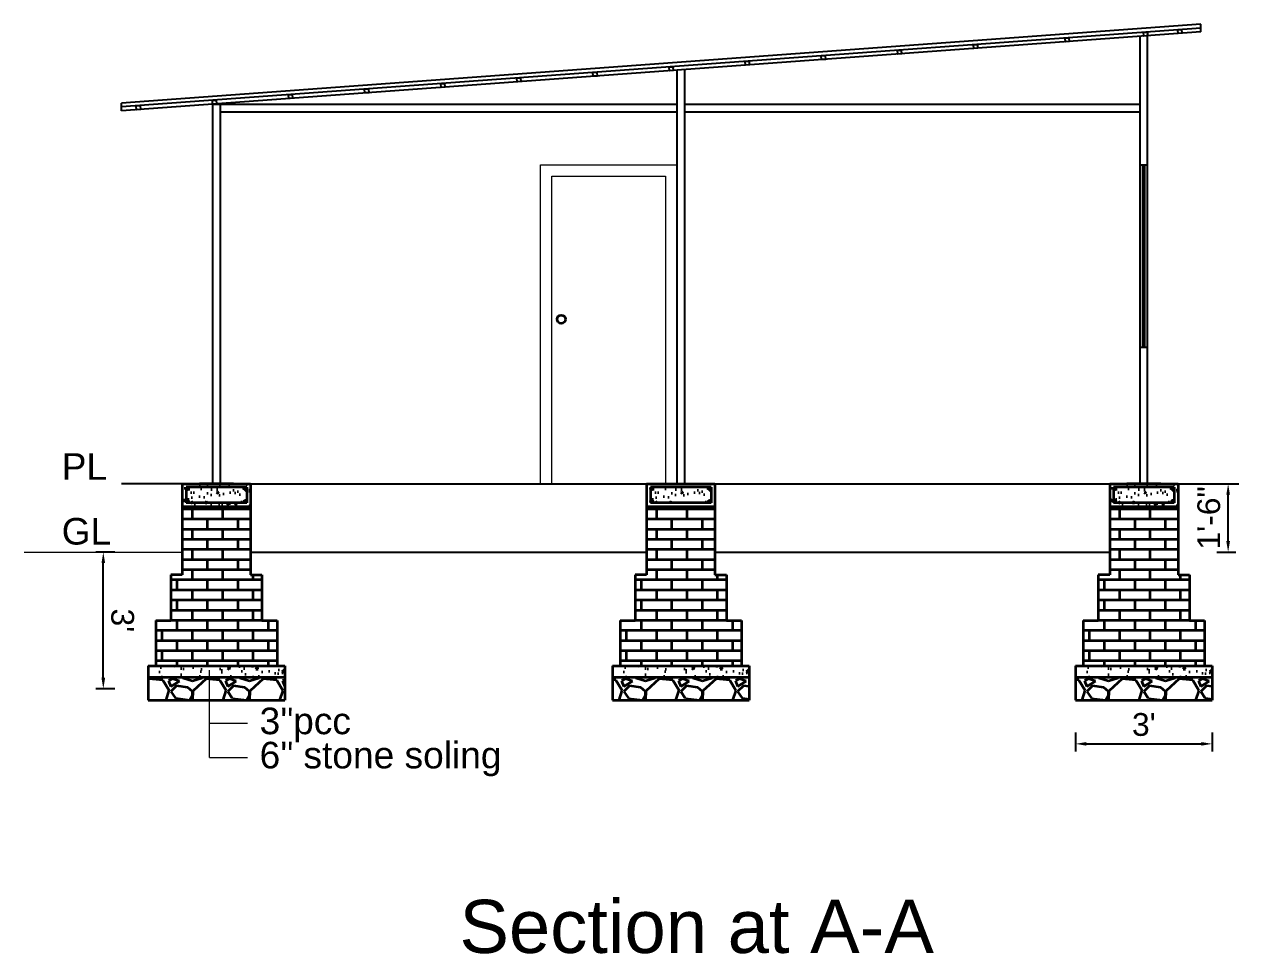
# Model space of a CAD drawing. Header units: inches. Extents: x 367408 to 389323, y -53247 to -41521.
# Drawn here: x 380549.9 to 380869.8, y -52210.8 to -51966 of the extents above; entities that cross this region are included whole.
import ezdxf

# ---------------------------------------------------------------- set-up
doc = ezdxf.new("R2010")
doc.units = ezdxf.units.IN
doc.header["$LTSCALE"] = 2
doc.header["$MEASUREMENT"] = 0
doc.header["$PDMODE"] = 34
doc.layers.get('0').update_dxf_attribs({"linetype": 'CONTINUOUS'})
doc.layers.get('DEFPOINTS').update_dxf_attribs({"color": 141, "linetype": 'CONTINUOUS'})
doc.layers.add('door', color=20, linetype='CONTINUOUS', lineweight=35)
doc.layers.add('steps', color=253, linetype='CONTINUOUS', lineweight=20)
doc.styles.add('Lettring Text', font='arial.ttf')
doc.styles.get("Standard").update_dxf_attribs({"font": 'ARIALN.TTF'})
doc.dimstyles.new('Copy of Standard', dxfattribs={"dimtxt": 6, "dimasz": 2.875, "dimexe": 2, "dimexo": 4, "dimgap": 2, "dimtad": 1, "dimdec": 0, "dimrnd": 1, "dimzin": 0, "dimdsep": 46, "dimlunit": 4, "dimtxsty": 'Lettring Text', "dimcen": 0.1, "dimclrd": 7, "dimclre": 7, "dimclrt": 7, "dimazin": 0, "dimtfac": 0.645, "dimtdec": 0, "dimtmove": 1, "dimatfit": 0, "dimfxl": 3, "dimfxlon": 1, "dimtfillclr": 256, "dimtolj": 1, "dimtzin": 0, "dimlwd": -1, "dimlwe": -1, "dimarcsym": 2})
pattern_1 = [(228.0127875, (19554.8708, -21356.1368), (-120, -135), [2.01804, -199.7863207]), (184.96974073, (19553.52075, -21357.6368), (180, 15), [3.46302, -342.8388714]), (132.51044708, (19550.07075, -21357.9368), (150, -165), [2.44182, -241.74048894]), (267.273689, (19544.22075, -21361.6868), (15, 300), [3.15357, -312.2033706]), (292.83365418, (19544.07075, -21364.8368), (-75, 180), [3.092325, -306.1405969]), (357.273689, (19545.27075, -21367.6868), (-300, 15), [3.15357, -312.2033706]), (37.69424047, (19548.42075, -21367.83683), (-195, -150), [4.170435, -412.87272823]), (72.25532837, (19551.72075, -21365.2868), (105, 330), [3.93732, -389.79482245]), (121.42956562, (19552.92075, -21361.5368), (-120, 195), [3.16425, -313.26109665]), (175.2363583, (19551.2708, -21358.8368), (165, -15), [3.61248, -177.0114387]), (222.3974378, (19547.67075, -21358.53683), (-180, -165), [4.67172, -462.5006251]), (138.81407483, (19559.0708, -21361.8368), (-105, 90), [1.594515, -157.8576722]), (171.4692344, (19557.87075, -21360.7868), (195, -30), [3.033555, -300.32267124]), (225, (19554.871, -21360.337), (-2e-15, -15), [2.121315, -19.09188844]), (203.1985905, (19553.8208, -21358.5368), (75, 30), [1.14237, -113.0942266]), (291.8014095, (19552.7708, -21358.9868), (-15, 45), [1.615545, -79.1619271]), (30.9637565, (19553.3708, -21360.4868), (45, 30), [2.623935, -84.8403434]), (161.5650512, (19555.6208, -21359.137), (30, -15), [1.897365, -45.5367999]), (16.38954033, (19544.07075, -21358.9868), (150, 45), [2.658, -263.1426772]), (70.34617594, (19546.6208, -21358.2368), (-60, -165), [2.229915, -220.7611162]), (293.1985905, (19555.6208, -21356.1368), (-30, 75), [2.284725, -111.9518716]), (343.61045967, (19556.52075, -21358.2368), (-150, 45), [2.658, -263.1426772]), (339.4439548, (19544.0708, -21368.2868), (-75, 30), [2.5632, -125.5968562]), (294.77514057, (19546.4708, -21369.1868), (-75, 165), [2.14767, -212.61964595]), (66.8014095, (19555.7708, -21371.1368), (30, 75), [2.284725, -111.9518716]), (17.35402464, (19556.67075, -21369.0368), (-195, -60), [2.514465, -248.9313542]), (69.4439548, (19548.4208, -21371.1368), (-30, -75), [1.2816, -126.8784562]), (101.3099325, (19554.8708, -21371.1368), (-15, 60), [0.76485, -75.7204427]), (165.9637565, (19554.7208, -21370.387), (45, -15), [3.092325, -58.7542594]), (186.00900596, (19551.72075, -21369.6368), (150, 15), [2.86575, -283.7088476]), (303.6900675, (19553.3708, -21361.837), (-15, 30), [2.16333, -51.91993913]), (353.15722659, (19554.57075, -21363.6368), (255, -30), [3.77691, -373.91343936]), (60.9453959, (19558.3208, -21364.0868), (-60, -105), [1.54434, -152.8901121]), (90, (19559.071, -21362.737), (-15, 15), [0.9, -14.1]), (120.25643716, (19551.4208, -21369.1868), (60, -105), [2.08386, -206.30279984]), (48.0127875, (19550.3708, -21367.3868), (120, 135), [4.03608, -197.7682807]), (0, (19553.071, -21364.387), (15, 15), [3.9, -11.1]), (325.30484647, (19556.97075, -21364.3868), (150, -105), [2.37171, -234.7991145]), (254.0546041, (19558.9208, -21365.7368), (-15, -60), [2.18403, -107.01761834]), (207.64597536, (19558.32075, -21367.8368), (-285, -150), [3.555975, -352.04211273]), (175.42607874, (19555.17075, -21369.4868), (-195, 15), [3.761985, -372.4361011])]
pattern_2 = [(50, (316272.238, 64425.218), (5.73808146, -0.50201708), [0.6, -6.6]), (355, (316272.238, 64425.218), (-1.11001067, 6.01753707), [0.48, -5.28]), (100.4514, (316272.716, 64425.176), (4.62807505, 5.51551634), [0.50992152, -5.6091369]), (46.1842, (316272.238, 64426.818), (8.5379284, -1.3241521), [0.9, -9.9]), (96.6356, (316272.949, 64426.7076), (7.47730164, 7.79294297), [0.7648823, -8.413704]), (351.1842, (316272.238, 64426.818), (7.47729556, 7.7929488), [0.72, -7.92]), (21, (316273.038, 64426.418), (4.77525642, -3.22095113), [0.6, -6.6]), (326, (316273.038, 64426.418), (1.94652266, 5.80120036), [0.48, -5.28]), (71.4514, (316273.436, 64426.1495), (6.72178103, 2.58024397), [0.50992152, -5.6091369]), (37.5, (316272.2379, 64425.218), (0.097278843, 2.66315083), [0, -5.216, 0, -5.36, 0, -5.3]), (7.5, (316272.238, 64425.218), (2.1045563, 3.155293695), [0, -3.056, 0, -5.096, 0, -2.02]), (327.5, (316270.454, 64425.218), (4.27057949, -0.180438974), [0, -2, 0, -6.24, 0, -8.28]), (317.5, (316269.654, 64425.218), (4.66548935, 0.80083986), [0, -2.6, 0, -4.144, 0, -5.88])]
pattern_3 = [(50, (316516.5792, 64425.218), (5.73808146, -0.50201708), [0.6, -6.6]), (355, (316516.579, 64425.218), (-1.11001067, 6.01753707), [0.48, -5.28]), (100.4514, (316517.0574, 64425.176), (4.62807505, 5.51551634), [0.50992152, -5.6091369]), (46.1842, (316516.579, 64426.818), (8.5379284, -1.3241521), [0.9, -9.9]), (96.6356, (316517.291, 64426.7076), (7.47730164, 7.79294297), [0.7648823, -8.413704]), (351.1842, (316516.579, 64426.818), (7.47729556, 7.7929488), [0.72, -7.92]), (21, (316517.3792, 64426.418), (4.77525642, -3.22095113), [0.6, -6.6]), (326, (316517.379, 64426.418), (1.94652266, 5.80120036), [0.48, -5.28]), (71.4514, (316517.777, 64426.1495), (6.72178103, 2.58024397), [0.50992152, -5.6091369]), (37.5, (316516.5792, 64425.218), (0.097278843, 2.66315083), [0, -5.216, 0, -5.36, 0, -5.3]), (7.5, (316516.5792, 64425.218), (2.1045563, 3.155293695), [0, -3.056, 0, -5.096, 0, -2.02]), (327.5, (316514.7952, 64425.218), (4.27057949, -0.180438974), [0, -2, 0, -6.24, 0, -8.28]), (317.5, (316513.9952, 64425.218), (4.66548935, 0.80083986), [0, -2.6, 0, -4.144, 0, -5.88])]

# ---------------------------------------------------------------- blocks, each defined once
blk = doc.blocks.new('*D1303')
at = {"color": 7, "transparency": 16777216}
for p, q in [((380573.67, -52105.01), (380568.67, -52105.01)), ((380570.67, -52138.13), (380570.67, -52107.89)), ((380573.67, -52141), (380568.67, -52141))]:
    blk.add_line(p, q, dxfattribs=at)
at = {"color": 7, "linetype": 'ByBlock', "transparency": 16777216}
for points in [[(380571.15, -52107.89), (380570.19, -52107.89), (380570.67, -52105.01)], [(380571.15, -52138.13), (380570.19, -52138.13), (380570.67, -52141)]]:
    blk.add_solid(points, dxfattribs=at)
at = {"layer": 'DEFPOINTS', "color": 0, "linetype": 'ByBlock', "transparency": 16777216}
for p in [(380570.67, -52105.01), (380582.48, -52105.01), (380582.48, -52141)]:
    blk.add_point(p, dxfattribs=at)
at = {"color": 7, "linetype": 'ByBlock', "lineweight": 5, "transparency": 16777216, "insert": (380575.73, -52123.01), "char_height": 6, "attachment_point": 5, "rotation": 270.0012, "style": 'Lettring Text'}
blk.add_mtext("\\A1;3'", dxfattribs=at)
blk = doc.blocks.new('*D1305')
at = {"color": 7, "transparency": 16777216}
for p, q in [((380864.04, -52087), (380869.04, -52087)), ((380867.04, -52102.13), (380867.04, -52089.88)), ((380864.04, -52105.01), (380869.04, -52105.01))]:
    blk.add_line(p, q, dxfattribs=at)
at = {"color": 7, "linetype": 'ByBlock', "transparency": 16777216}
for points in [[(380866.56, -52089.88), (380867.52, -52089.88), (380867.04, -52087)], [(380866.56, -52102.13), (380867.52, -52102.13), (380867.04, -52105.01)]]:
    blk.add_solid(points, dxfattribs=at)
at = {"layer": 'DEFPOINTS', "color": 0, "linetype": 'ByBlock', "transparency": 16777216}
for p in [(380853.83, -52087), (380867.04, -52087), (380853.83, -52105.01)]:
    blk.add_point(p, dxfattribs=at)
at = {"color": 7, "linetype": 'ByBlock', "lineweight": 5, "transparency": 16777216, "insert": (380861.97, -52096.01), "char_height": 6, "attachment_point": 5, "rotation": 90, "style": 'Lettring Text'}
blk.add_mtext('\\A1;1\'-6"', dxfattribs=at)
blk = doc.blocks.new('*D1304')
at = {"color": 7, "transparency": 16777216}
for p, q in [((380826.83, -52152.54), (380826.83, -52157.54)), ((380862.83, -52152.54), (380862.83, -52157.54)), ((380829.7, -52155.54), (380859.95, -52155.54))]:
    blk.add_line(p, q, dxfattribs=at)
at = {"color": 7, "linetype": 'ByBlock', "transparency": 16777216}
for points in [[(380829.7, -52155.06), (380829.7, -52156.02), (380826.83, -52155.54)], [(380859.95, -52155.06), (380859.95, -52156.02), (380862.83, -52155.54)]]:
    blk.add_solid(points, dxfattribs=at)
at = {"layer": 'DEFPOINTS', "color": 0, "linetype": 'ByBlock', "transparency": 16777216}
for p in [(380826.83, -52141), (380862.83, -52141), (380862.83, -52155.54)]:
    blk.add_point(p, dxfattribs=at)
at = {"color": 7, "linetype": 'ByBlock', "lineweight": 5, "transparency": 16777216, "insert": (380844.83, -52150.47), "char_height": 6, "attachment_point": 5, "style": 'Lettring Text'}
blk.add_mtext("\\A1;3'", dxfattribs=at)

msp = doc.modelspace()

# ---------------------------------------------------------------- hatches: boundary and pattern name
at = {"layer": 'door', "ltscale": 0.5}
h = msp.add_hatch(dxfattribs=at)
h.set_pattern_fill('AR-CONC', color=256, scale=0.8, style=0)
h.set_pattern_definition(pattern_2)
h.paths.add_polyline_path([(380609.48, -52087), (380591.48, -52087), (380591.48, -52093), (380609.48, -52093), (380609.48, -52087.95)])
h.paths.add_polyline_path([(380608.48, -52087.95), (380608.48, -52092), (380592.48, -52092), (380592.48, -52087.95), (380592.79, -52087.95, -0.049683), (380592.85, -52087.95)], flags=16)
h.paths.add_polyline_path([(380608.48, -52088.29, -1), (380607.81, -52088.29, -1)], flags=0)
h.paths.add_polyline_path([(380608.48, -52091.67, -1), (380607.82, -52091.67, -1)], flags=16)
h.paths.add_polyline_path([(380593.15, -52091.67, -1), (380592.48, -52091.67, -1)], flags=16)
h = msp.add_hatch(dxfattribs=at)
h.set_pattern_fill('AR-CONC', color=256, scale=0.8, style=0)
h.set_pattern_definition(pattern_2)
h.paths.add_polyline_path([(380608.48, -52087.95), (380592.48, -52087.95), (380592.48, -52092), (380608.48, -52092)])
h = msp.add_hatch(color=256, dxfattribs=at)
h.paths.add_polyline_path([(380593.15, -52088.29, 0.385424), (380592.85, -52087.95), (380592.79, -52087.95, 0.385424), (380592.48, -52088.29, 1)])
h.paths.add_polyline_path([(380592.48, -52091.67, 1), (380593.15, -52091.67, 1)])
h.paths.add_polyline_path([(380607.81, -52088.29, 1), (380608.48, -52088.29, 1)])
h.paths.add_polyline_path([(380607.82, -52091.67, 1), (380608.48, -52091.67, 1)])
h = msp.add_hatch(dxfattribs=at)
h.set_pattern_fill('AR-CONC', color=256, scale=0.8, style=0)
h.set_pattern_definition([(50, (316394.5792, 64425.218), (5.73808146, -0.50201708), [0.6, -6.6]), (355, (316394.579, 64425.218), (-1.11001067, 6.01753707), [0.48, -5.28]), (100.4514, (316395.0574, 64425.176), (4.62807505, 5.51551634), [0.50992152, -5.6091369]), (46.1842, (316394.579, 64426.818), (8.5379284, -1.3241521), [0.9, -9.9]), (96.6356, (316395.291, 64426.7076), (7.47730164, 7.79294297), [0.7648823, -8.413704]), (351.1842, (316394.579, 64426.818), (7.47729556, 7.7929488), [0.72, -7.92]), (21, (316395.3792, 64426.418), (4.77525642, -3.22095113), [0.6, -6.6]), (326, (316395.379, 64426.418), (1.94652266, 5.80120036), [0.48, -5.28]), (71.4514, (316395.777, 64426.1495), (6.72178103, 2.58024397), [0.50992152, -5.6091369]), (37.5, (316394.5792, 64425.218), (0.097278843, 2.66315083), [0, -5.216, 0, -5.36, 0, -5.3]), (7.5, (316394.5792, 64425.218), (2.1045563, 3.155293695), [0, -3.056, 0, -5.096, 0, -2.02]), (327.5, (316392.7952, 64425.218), (4.27057949, -0.180438974), [0, -2, 0, -6.24, 0, -8.28]), (317.5, (316391.9952, 64425.218), (4.66548935, 0.80083986), [0, -2.6, 0, -4.144, 0, -5.88])])
h.paths.add_polyline_path([(380730.83, -52087.95), (380714.83, -52087.95), (380714.83, -52092), (380730.83, -52092)])
h = msp.add_hatch(color=256, dxfattribs=at)
h.paths.add_polyline_path([(380715.5, -52088.29, 0.385424), (380715.19, -52087.95), (380715.13, -52087.95, 0.385424), (380714.83, -52088.29, 1)])
h.paths.add_polyline_path([(380714.83, -52091.67, 1), (380715.5, -52091.67, 1)])
h.paths.add_polyline_path([(380730.15, -52088.29, 1), (380730.82, -52088.29, 1)])
h.paths.add_polyline_path([(380730.16, -52091.67, 1), (380730.83, -52091.67, 1)])
h = msp.add_hatch(dxfattribs=at)
h.set_pattern_fill('AR-CONC', color=256, scale=0.8, style=0)
h.set_pattern_definition(pattern_3)
h.paths.add_polyline_path([(380853.83, -52087), (380835.83, -52087), (380835.83, -52093), (380853.83, -52093), (380853.83, -52087.95)])
h.paths.add_polyline_path([(380852.83, -52087.95), (380852.83, -52092), (380836.83, -52092), (380836.83, -52087.95), (380837.13, -52087.95, -0.049683), (380837.19, -52087.95)], flags=16)
h.paths.add_polyline_path([(380852.82, -52088.29, -1), (380852.15, -52088.29, -1)], flags=0)
h.paths.add_polyline_path([(380852.83, -52091.67, -1), (380852.16, -52091.67, -1)], flags=16)
h.paths.add_polyline_path([(380837.5, -52091.67, -1), (380836.83, -52091.67, -1)], flags=16)
h = msp.add_hatch(dxfattribs=at)
h.set_pattern_fill('AR-CONC', color=256, scale=0.8, style=0)
h.set_pattern_definition(pattern_3)
h.paths.add_polyline_path([(380852.83, -52087.95), (380836.83, -52087.95), (380836.83, -52092), (380852.83, -52092)])
h = msp.add_hatch(color=256, dxfattribs=at)
h.paths.add_polyline_path([(380837.5, -52088.29, 0.385424), (380837.19, -52087.95), (380837.13, -52087.95, 0.385424), (380836.83, -52088.29, 1)])
h.paths.add_polyline_path([(380836.83, -52091.67, 1), (380837.5, -52091.67, 1)])
h.paths.add_polyline_path([(380852.15, -52088.29, 1), (380852.82, -52088.29, 1)])
h.paths.add_polyline_path([(380852.16, -52091.67, 1), (380852.83, -52091.67, 1)])
at = {"layer": 'door', "ltscale": 0.5, "transparency": 33554648}
h = msp.add_hatch(dxfattribs=at)
h.set_pattern_fill('AR-BRSTD', color=256)
h.set_pattern_definition([(0, (225198.164, -25199.5765), (0, 2.667), []), (90, (225198.164, -25199.5765), (-4, 2.667), [2.667, -2.667])])
h.paths.add_polyline_path([(380609.48, -52093), (380591.48, -52093), (380591.48, -52111), (380609.48, -52111)])
h.paths.add_polyline_path([(380612.48, -52111), (380588.48, -52111), (380588.48, -52123), (380609.48, -52123), (380612.48, -52123)])
h.paths.add_polyline_path([(380616.48, -52123), (380609.48, -52123), (380588.48, -52123), (380584.48, -52123), (380584.48, -52135), (380616.48, -52135)])
h = msp.add_hatch(dxfattribs=at)
h.set_pattern_fill('AR-BRSTD', color=256)
h.set_pattern_definition([(0, (225320.5053, -25199.5765), (0, 2.667), []), (90, (225320.5053, -25199.5765), (-4, 2.667), [2.667, -2.667])])
h.paths.add_polyline_path([(380731.83, -52093), (380713.83, -52093), (380713.83, -52111), (380731.83, -52111)])
h.paths.add_polyline_path([(380734.83, -52111), (380710.83, -52111), (380710.83, -52123), (380731.83, -52123), (380734.83, -52123)])
h.paths.add_polyline_path([(380738.83, -52123), (380731.83, -52123), (380710.83, -52123), (380706.83, -52123), (380706.83, -52135), (380738.83, -52135)])
h = msp.add_hatch(dxfattribs=at)
h.set_pattern_fill('AR-BRSTD', color=256)
h.set_pattern_definition([(0, (225442.5053, -25199.5765), (0, 2.667), []), (90, (225442.5053, -25199.5765), (-4, 2.667), [2.667, -2.667])])
h.paths.add_polyline_path([(380853.83, -52093), (380835.83, -52093), (380835.83, -52111), (380853.83, -52111)])
h.paths.add_polyline_path([(380856.83, -52111), (380832.83, -52111), (380832.83, -52123), (380853.83, -52123), (380856.83, -52123)])
h.paths.add_polyline_path([(380860.83, -52123), (380853.83, -52123), (380832.83, -52123), (380828.83, -52123), (380828.83, -52135), (380860.83, -52135)])
at = {"layer": 'door', "ltscale": 0.5}
h = msp.add_hatch(dxfattribs=at)
h.set_pattern_fill('AR-CONC', color=256, style=0)
h.set_pattern_definition([(50, (375832.7453, 16307.8766), (7.17260183, -0.62752135), [0.75, -8.25]), (355, (375832.745, 16307.8766), (-1.3875133, 7.5219213), [0.6, -6.6]), (100.4514, (375833.343, 16307.824), (5.7850938, 6.8943954), [0.6374019, -7.0114211]), (46.1842, (375832.745, 16309.877), (10.6724105, -1.6551901), [1.125, -12.375]), (96.6356, (375833.635, 16309.739), (9.346627, 9.7411787), [0.9561029, -10.51713]), (351.1842, (375832.745, 16309.877), (9.3466195, 9.741186), [0.9, -9.9]), (21, (375833.7453, 16309.3766), (5.9690705, -4.0261889), [0.75, -8.25]), (326, (375833.745, 16309.3766), (2.4331533, 7.25150045), [0.6, -6.6]), (71.4514, (375834.243, 16309.041), (8.4022263, 3.225305), [0.6374019, -7.0114211]), (37.5, (375832.7453, 16307.8766), (0.12159855, 3.32893854), [0, -6.52, 0, -6.7, 0, -6.625]), (7.5, (375832.7453, 16307.8766), (2.63069537, 3.94411712), [0, -3.82, 0, -6.37, 0, -2.525]), (327.5, (375830.5153, 16307.8766), (5.33822436, -0.22554872), [0, -2.5, 0, -7.8, 0, -10.35]), (317.5, (375829.5153, 16307.8766), (5.8318617, 1.00104982), [0, -3.25, 0, -5.18, 0, -7.35])])
h.paths.add_polyline_path([(380618.48, -52135), (380582.48, -52135), (380582.48, -52138), (380618.48, -52138)])
h = msp.add_hatch(dxfattribs=at)
h.set_pattern_fill('AR-CONC', color=256, style=0)
h.set_pattern_definition([(50, (375955.0867, 16307.8766), (7.17260183, -0.62752135), [0.75, -8.25]), (355, (375955.087, 16307.8766), (-1.3875133, 7.5219213), [0.6, -6.6]), (100.4514, (375955.6844, 16307.824), (5.7850938, 6.8943954), [0.6374019, -7.0114211]), (46.1842, (375955.087, 16309.877), (10.6724105, -1.6551901), [1.125, -12.375]), (96.6356, (375955.976, 16309.739), (9.346627, 9.7411787), [0.9561029, -10.51713]), (351.1842, (375955.087, 16309.877), (9.3466195, 9.741186), [0.9, -9.9]), (21, (375956.0867, 16309.3766), (5.9690705, -4.0261889), [0.75, -8.25]), (326, (375956.087, 16309.3766), (2.4331533, 7.25150045), [0.6, -6.6]), (71.4514, (375956.584, 16309.041), (8.4022263, 3.225305), [0.6374019, -7.0114211]), (37.5, (375955.0867, 16307.8766), (0.12159855, 3.32893854), [0, -6.52, 0, -6.7, 0, -6.625]), (7.5, (375955.0867, 16307.8766), (2.63069537, 3.94411712), [0, -3.82, 0, -6.37, 0, -2.525]), (327.5, (375952.8567, 16307.8766), (5.33822436, -0.22554872), [0, -2.5, 0, -7.8, 0, -10.35]), (317.5, (375951.8567, 16307.8766), (5.8318617, 1.00104982), [0, -3.25, 0, -5.18, 0, -7.35])])
h.paths.add_polyline_path([(380740.83, -52135), (380704.83, -52135), (380704.83, -52138), (380740.83, -52138)])
h = msp.add_hatch(dxfattribs=at)
h.set_pattern_fill('AR-CONC', color=256, style=0)
h.set_pattern_definition([(50, (376077.0867, 16307.8766), (7.17260183, -0.62752135), [0.75, -8.25]), (355, (376077.087, 16307.8766), (-1.3875133, 7.5219213), [0.6, -6.6]), (100.4514, (376077.6844, 16307.824), (5.7850938, 6.8943954), [0.6374019, -7.0114211]), (46.1842, (376077.087, 16309.877), (10.6724105, -1.6551901), [1.125, -12.375]), (96.6356, (376077.976, 16309.739), (9.346627, 9.7411787), [0.9561029, -10.51713]), (351.1842, (376077.087, 16309.877), (9.3466195, 9.741186), [0.9, -9.9]), (21, (376078.0867, 16309.3766), (5.9690705, -4.0261889), [0.75, -8.25]), (326, (376078.087, 16309.3766), (2.4331533, 7.25150045), [0.6, -6.6]), (71.4514, (376078.584, 16309.041), (8.4022263, 3.225305), [0.6374019, -7.0114211]), (37.5, (376077.0867, 16307.8766), (0.12159855, 3.32893854), [0, -6.52, 0, -6.7, 0, -6.625]), (7.5, (376077.0867, 16307.8766), (2.63069537, 3.94411712), [0, -3.82, 0, -6.37, 0, -2.525]), (327.5, (376074.8567, 16307.8766), (5.33822436, -0.22554872), [0, -2.5, 0, -7.8, 0, -10.35]), (317.5, (376073.8567, 16307.8766), (5.8318617, 1.00104982), [0, -3.25, 0, -5.18, 0, -7.35])])
h.paths.add_polyline_path([(380862.83, -52135), (380826.83, -52135), (380826.83, -52138), (380862.83, -52138)])
at = {"layer": 'door', "ltscale": 0.5, "transparency": 33554648}
h = msp.add_hatch(dxfattribs=at)
h.set_pattern_fill('GRAVEL', color=256, scale=15)
h.set_pattern_definition(pattern_1)
h.paths.add_polyline_path([(380598.63, -52138), (380582.48, -52138), (380582.48, -52144), (380598.63, -52144)])
h = msp.add_hatch(dxfattribs=at)
h.set_pattern_fill('GRAVEL', color=256, scale=15)
h.set_pattern_definition(pattern_1)
h.paths.add_polyline_path([(380618.48, -52144), (380618.48, -52138), (380598.63, -52138), (380598.63, -52144)])
h = msp.add_hatch(dxfattribs=at)
h.set_pattern_fill('GRAVEL', color=256, scale=15)
h.set_pattern_definition([(228.0127875, (19524.2121, -21356.1368), (-120, -135), [2.01804, -199.7863207]), (184.96974073, (19522.8621, -21357.6368), (180, 15), [3.46302, -342.8388714]), (132.51044708, (19519.4121, -21357.9368), (150, -165), [2.44182, -241.74048894]), (267.273689, (19513.5621, -21361.6868), (15, 300), [3.15357, -312.2033706]), (292.83365418, (19513.4121, -21364.8368), (-75, 180), [3.092325, -306.1405969]), (357.273689, (19514.6121, -21367.6868), (-300, 15), [3.15357, -312.2033706]), (37.69424047, (19517.7621, -21367.83683), (-195, -150), [4.170435, -412.87272823]), (72.25532837, (19521.0621, -21365.2868), (105, 330), [3.93732, -389.79482245]), (121.42956562, (19522.2621, -21361.5368), (-120, 195), [3.16425, -313.26109665]), (175.2363583, (19520.6121, -21358.8368), (165, -15), [3.61248, -177.0114387]), (222.3974378, (19517.0121, -21358.53683), (-180, -165), [4.67172, -462.5006251]), (138.81407483, (19528.4121, -21361.8368), (-105, 90), [1.594515, -157.8576722]), (171.4692344, (19527.2121, -21360.7868), (195, -30), [3.033555, -300.32267124]), (225, (19524.212, -21360.337), (-2e-15, -15), [2.121315, -19.09188844]), (203.1985905, (19523.1621, -21358.5368), (75, 30), [1.14237, -113.0942266]), (291.8014095, (19522.112, -21358.9868), (-15, 45), [1.615545, -79.1619271]), (30.9637565, (19522.712, -21360.4868), (45, 30), [2.623935, -84.8403434]), (161.5650512, (19524.962, -21359.137), (30, -15), [1.897365, -45.5367999]), (16.38954033, (19513.4121, -21358.9868), (150, 45), [2.658, -263.1426772]), (70.34617594, (19515.9621, -21358.2368), (-60, -165), [2.229915, -220.7611162]), (293.1985905, (19524.9621, -21356.1368), (-30, 75), [2.284725, -111.9518716]), (343.61045967, (19525.8621, -21358.2368), (-150, 45), [2.658, -263.1426772]), (339.4439548, (19513.4121, -21368.2868), (-75, 30), [2.5632, -125.5968562]), (294.77514057, (19515.8121, -21369.1868), (-75, 165), [2.14767, -212.61964595]), (66.8014095, (19525.1121, -21371.1368), (30, 75), [2.284725, -111.9518716]), (17.35402464, (19526.0121, -21369.0368), (-195, -60), [2.514465, -248.9313542]), (69.4439548, (19517.7621, -21371.1368), (-30, -75), [1.2816, -126.8784562]), (101.3099325, (19524.212, -21371.1368), (-15, 60), [0.76485, -75.7204427]), (165.9637565, (19524.062, -21370.387), (45, -15), [3.092325, -58.7542594]), (186.00900596, (19521.0621, -21369.6368), (150, 15), [2.86575, -283.7088476]), (303.6900675, (19522.712, -21361.837), (-15, 30), [2.16333, -51.91993913]), (353.15722659, (19523.9121, -21363.6368), (255, -30), [3.77691, -373.91343936]), (60.9453959, (19527.6621, -21364.0868), (-60, -105), [1.54434, -152.8901121]), (90, (19528.412, -21362.737), (-15, 15), [0.9, -14.1]), (120.25643716, (19520.7621, -21369.1868), (60, -105), [2.08386, -206.30279984]), (48.0127875, (19519.7121, -21367.3868), (120, 135), [4.03608, -197.7682807]), (0, (19522.412, -21364.387), (15, 15), [3.9, -11.1]), (325.30484647, (19526.3121, -21364.3868), (150, -105), [2.37171, -234.7991145]), (254.0546041, (19528.262, -21365.7368), (-15, -60), [2.18403, -107.01761834]), (207.64597536, (19527.6621, -21367.8368), (-285, -150), [3.555975, -352.04211273]), (175.42607874, (19524.5121, -21369.4868), (-195, 15), [3.761985, -372.4361011])])
h.paths.add_polyline_path([(380740.83, -52138), (380704.83, -52138), (380704.83, -52144), (380740.83, -52144)])
h = msp.add_hatch(dxfattribs=at)
h.set_pattern_fill('GRAVEL', color=256, scale=15)
h.set_pattern_definition([(228.0127875, (19646.2121, -21356.1368), (-120, -135), [2.01804, -199.7863207]), (184.96974073, (19644.8621, -21357.6368), (180, 15), [3.46302, -342.8388714]), (132.51044708, (19641.4121, -21357.9368), (150, -165), [2.44182, -241.74048894]), (267.273689, (19635.5621, -21361.6868), (15, 300), [3.15357, -312.2033706]), (292.83365418, (19635.4121, -21364.8368), (-75, 180), [3.092325, -306.1405969]), (357.273689, (19636.6121, -21367.6868), (-300, 15), [3.15357, -312.2033706]), (37.69424047, (19639.7621, -21367.83683), (-195, -150), [4.170435, -412.87272823]), (72.25532837, (19643.0621, -21365.2868), (105, 330), [3.93732, -389.79482245]), (121.42956562, (19644.2621, -21361.5368), (-120, 195), [3.16425, -313.26109665]), (175.2363583, (19642.6121, -21358.8368), (165, -15), [3.61248, -177.0114387]), (222.3974378, (19639.0121, -21358.53683), (-180, -165), [4.67172, -462.5006251]), (138.81407483, (19650.4121, -21361.8368), (-105, 90), [1.594515, -157.8576722]), (171.4692344, (19649.2121, -21360.7868), (195, -30), [3.033555, -300.32267124]), (225, (19646.212, -21360.337), (-2e-15, -15), [2.121315, -19.09188844]), (203.1985905, (19645.1621, -21358.5368), (75, 30), [1.14237, -113.0942266]), (291.8014095, (19644.112, -21358.9868), (-15, 45), [1.615545, -79.1619271]), (30.9637565, (19644.712, -21360.4868), (45, 30), [2.623935, -84.8403434]), (161.5650512, (19646.962, -21359.137), (30, -15), [1.897365, -45.5367999]), (16.38954033, (19635.4121, -21358.9868), (150, 45), [2.658, -263.1426772]), (70.34617594, (19637.9621, -21358.2368), (-60, -165), [2.229915, -220.7611162]), (293.1985905, (19646.9621, -21356.1368), (-30, 75), [2.284725, -111.9518716]), (343.61045967, (19647.8621, -21358.2368), (-150, 45), [2.658, -263.1426772]), (339.4439548, (19635.4121, -21368.2868), (-75, 30), [2.5632, -125.5968562]), (294.77514057, (19637.8121, -21369.1868), (-75, 165), [2.14767, -212.61964595]), (66.8014095, (19647.1121, -21371.1368), (30, 75), [2.284725, -111.9518716]), (17.35402464, (19648.0121, -21369.0368), (-195, -60), [2.514465, -248.9313542]), (69.4439548, (19639.7621, -21371.1368), (-30, -75), [1.2816, -126.8784562]), (101.3099325, (19646.212, -21371.1368), (-15, 60), [0.76485, -75.7204427]), (165.9637565, (19646.062, -21370.387), (45, -15), [3.092325, -58.7542594]), (186.00900596, (19643.0621, -21369.6368), (150, 15), [2.86575, -283.7088476]), (303.6900675, (19644.712, -21361.837), (-15, 30), [2.16333, -51.91993913]), (353.15722659, (19645.9121, -21363.6368), (255, -30), [3.77691, -373.91343936]), (60.9453959, (19649.6621, -21364.0868), (-60, -105), [1.54434, -152.8901121]), (90, (19650.412, -21362.737), (-15, 15), [0.9, -14.1]), (120.25643716, (19642.7621, -21369.1868), (60, -105), [2.08386, -206.30279984]), (48.0127875, (19641.7121, -21367.3868), (120, 135), [4.03608, -197.7682807]), (0, (19644.412, -21364.387), (15, 15), [3.9, -11.1]), (325.30484647, (19648.3121, -21364.3868), (150, -105), [2.37171, -234.7991145]), (254.0546041, (19650.262, -21365.7368), (-15, -60), [2.18403, -107.01761834]), (207.64597536, (19649.6621, -21367.8368), (-285, -150), [3.555975, -352.04211273]), (175.42607874, (19646.5121, -21369.4868), (-195, 15), [3.761985, -372.4361011])])
h.paths.add_polyline_path([(380862.83, -52138), (380826.83, -52138), (380826.83, -52144), (380862.83, -52144)])

# ---------------------------------------------------------------- linework, layer by layer
at = {"ltscale": 0.5}
for p, q in [((380859.83, -51965.98), (380575.48, -51986.75)), ((380859.83, -51966.98), (380575.48, -51987.76)), ((380859.83, -51967.98), (380859.83, -51965.98)), ((380859.83, -51967.98), (380575.48, -51988.76)), ((380843.83, -52087), (380843.83, -51969.15)), ((380845.83, -52087), (380845.83, -51969)), ((380721.83, -52087), (380721.83, -51978.06)), ((380723.83, -51977.92), (380723.83, -52087)), ((380575.48, -51988.76), (380575.48, -51986.75)), ((380599.48, -51987), (380721.83, -51987)), ((380599.48, -51987), (380599.48, -52087)), ((380601.48, -51986.86), (380601.48, -52087)), ((380601.48, -51989), (380721.83, -51989)), ((380723.83, -51987), (380843.83, -51987)), ((380723.83, -51989), (380843.83, -51989)), ((380843.83, -52003), (380845.83, -52003)), ((380844.58, -52051), (380844.58, -52003)), ((380845.08, -52051), (380845.08, -52003)), ((380843.83, -52051), (380845.83, -52051)), ((380599.48, -52087), (380575.48, -52087)), ((380599.48, -52087), (380845.83, -52087)), ((380599.48, -52087), (380601.48, -52087)), ((380721.83, -52087), (380723.83, -52087)), ((380843.83, -52087), (380845.83, -52087)), ((380845.83, -52087), (380869.83, -52087)), ((380609.48, -52105.01), (380713.83, -52105.01)), ((380731.83, -52105.01), (380835.83, -52105.01))]:
    msp.add_line(p, q, dxfattribs=at)
at = {"color": 7, "linetype": 'ByBlock', "lineweight": 5, "ltscale": 10}
msp.add_line((380549.85, -52105.01), (380591.48, -52105.01), dxfattribs=at)
at = {"color": 7, "linetype": 'ByBlock', "lineweight": 5}
for p, q in [((380598.63, -52159.16), (380598.63, -52136.1)), ((380598.63, -52150.07), (380608.63, -52150.07)), ((380598.63, -52159.16), (380608.63, -52159.16))]:
    msp.add_line(p, q, dxfattribs=at)
at = {"ltscale": 0.5}
for points in [[(380824.12, -51969.59), (380825.11, -51969.51), (380825.19, -51970.51), (380824.19, -51970.58)], [(380844.76, -51968.08), (380845.75, -51968.01), (380845.83, -51969), (380844.83, -51969.08)], [(380853.79, -51967.42), (380854.79, -51967.35), (380854.87, -51968.34), (380853.87, -51968.42)], [(380779.91, -51972.82), (380780.91, -51972.75), (380780.98, -51973.74), (380779.98, -51973.82)], [(380799.96, -51971.35), (380800.96, -51971.28), (380801.03, -51972.28), (380800.04, -51972.35)], [(380739.8, -51975.75), (380740.8, -51975.68), (380740.87, -51976.67), (380739.87, -51976.75)], [(380759.85, -51974.28), (380760.85, -51974.21), (380760.92, -51975.21), (380759.93, -51975.28)], [(380699.69, -51978.68), (380700.69, -51978.61), (380700.76, -51979.6), (380699.76, -51979.68)], [(380719.74, -51977.21), (380720.74, -51977.14), (380720.81, -51978.14), (380719.82, -51978.21)], [(380659.58, -51981.61), (380660.57, -51981.54), (380660.65, -51982.53), (380659.65, -51982.61)], [(380679.63, -51980.15), (380680.63, -51980.07), (380680.7, -51981.07), (380679.71, -51981.14)], [(380599.41, -51986.01), (380600.41, -51985.93), (380600.48, -51986.93), (380599.48, -51987)], [(380619.47, -51984.54), (380620.46, -51984.47), (380620.54, -51985.47), (380619.54, -51985.54)], [(380639.52, -51983.08), (380640.52, -51983), (380640.59, -51984), (380639.6, -51984.07)], [(380579.36, -51987.47), (380580.35, -51987.4), (380580.43, -51988.4), (380579.43, -51988.47)]]:
    msp.add_lwpolyline(points, close=True, dxfattribs=at)
at = {"layer": 'door', "ltscale": 0.5}
for p, q in [((380591.48, -52087), (380609.48, -52087)), ((380591.48, -52087), (380591.48, -52111)), ((380608.48, -52087.95), (380592.48, -52087.95)), ((380592.48, -52087.95), (380592.48, -52092)), ((380595.98, -52087), (380604.98, -52087)), ((380595.98, -52087), (380604.98, -52087)), ((380604.98, -52087), (380595.98, -52087)), ((380595.98, -52087), (380604.98, -52087)), ((380607.98, -52087.95), (380607.48, -52088.6)), ((380608.48, -52088.4), (380607.98, -52089.06)), ((380608.48, -52087.95), (380608.48, -52092)), ((380609.48, -52087), (380609.48, -52111)), ((380713.83, -52087), (380731.83, -52087)), ((380713.83, -52087), (380713.83, -52111)), ((380730.83, -52087.95), (380714.83, -52087.95)), ((380714.83, -52087.95), (380714.83, -52092)), ((380730.32, -52087.95), (380729.82, -52088.6)), ((380730.83, -52088.4), (380730.32, -52089.06)), ((380730.83, -52087.95), (380730.83, -52092)), ((380731.83, -52087), (380731.83, -52111)), ((380835.83, -52087), (380853.83, -52087)), ((380835.83, -52087), (380835.83, -52111)), ((380852.83, -52087.95), (380836.83, -52087.95)), ((380836.83, -52087.95), (380836.83, -52092)), ((380840.33, -52087), (380849.33, -52087)), ((380840.33, -52087), (380849.33, -52087)), ((380849.33, -52087), (380840.33, -52087)), ((380852.32, -52087.95), (380851.82, -52088.6)), ((380852.83, -52088.4), (380852.32, -52089.06)), ((380852.83, -52087.95), (380852.83, -52092)), ((380853.83, -52087), (380853.83, -52111)), ((380591.48, -52093), (380609.48, -52093)), ((380608.48, -52092), (380592.48, -52092)), ((380713.83, -52093), (380731.83, -52093)), ((380730.83, -52092), (380714.83, -52092)), ((380835.83, -52093), (380853.83, -52093)), ((380852.83, -52092), (380836.83, -52092)), ((380588.48, -52111), (380588.48, -52123)), ((380591.48, -52111), (380588.48, -52111)), ((380609.48, -52111), (380612.48, -52111)), ((380612.48, -52111), (380612.48, -52123)), ((380710.83, -52111), (380710.83, -52123)), ((380713.83, -52111), (380710.83, -52111)), ((380731.83, -52111), (380734.83, -52111)), ((380734.83, -52111), (380734.83, -52123)), ((380832.83, -52111), (380832.83, -52123)), ((380835.83, -52111), (380832.83, -52111)), ((380853.83, -52111), (380856.83, -52111)), ((380856.83, -52111), (380856.83, -52123)), ((380584.48, -52123), (380588.48, -52123)), ((380584.48, -52123), (380584.48, -52135)), ((380612.48, -52123), (380616.48, -52123)), ((380616.48, -52123), (380616.48, -52135)), ((380706.83, -52123), (380710.83, -52123)), ((380706.83, -52123), (380706.83, -52135)), ((380734.83, -52123), (380738.83, -52123)), ((380738.83, -52123), (380738.83, -52135)), ((380828.83, -52123), (380832.83, -52123)), ((380828.83, -52123), (380828.83, -52135)), ((380856.83, -52123), (380860.83, -52123)), ((380860.83, -52123), (380860.83, -52135)), ((380582.48, -52135), (380618.48, -52135)), ((380582.48, -52135), (380582.48, -52144)), ((380618.48, -52135), (380618.48, -52144)), ((380704.83, -52135), (380740.83, -52135)), ((380704.83, -52135), (380704.83, -52144)), ((380740.83, -52135), (380740.83, -52144)), ((380826.83, -52135), (380862.83, -52135)), ((380826.83, -52135), (380826.83, -52144)), ((380862.83, -52135), (380862.83, -52144)), ((380582.48, -52138), (380618.48, -52138)), ((380704.83, -52138), (380740.83, -52138)), ((380826.83, -52138), (380862.83, -52138)), ((380582.48, -52144), (380618.48, -52144)), ((380704.83, -52144), (380740.83, -52144)), ((380826.83, -52144), (380862.83, -52144))]:
    msp.add_line(p, q, dxfattribs=at)
for centre, radius in [((380691.34, -52043.69), 1.12), ((380592.82, -52088.29), 0.335), ((380608.14, -52088.29), 0.335), ((380715.16, -52088.29), 0.335), ((380730.48, -52088.29), 0.335), ((380837.16, -52088.29), 0.335), ((380852.48, -52088.29), 0.335), ((380592.82, -52091.67), 0.335), ((380608.15, -52091.67), 0.335), ((380715.16, -52091.67), 0.335), ((380730.49, -52091.67), 0.335), ((380837.16, -52091.67), 0.335), ((380852.49, -52091.67), 0.335)]:
    msp.add_circle(centre, radius, dxfattribs=at)
at = {"layer": 'steps', "color": 7, "ltscale": 0.3}
for p, q in [((380685.83, -52087), (380685.83, -52003)), ((380685.83, -52003), (380721.83, -52003)), ((380721.83, -52003), (380721.83, -52087)), ((380688.83, -52087), (380688.83, -52006)), ((380688.83, -52006), (380718.83, -52006)), ((380718.83, -52006), (380718.83, -52087))]:
    msp.add_line(p, q, dxfattribs=at)

# ---------------------------------------------------------------- texts
at = {"color": 7, "linetype": 'ByBlock', "lineweight": 5}
for s, insert, char_height, width, attachment_point in [('{\\fArial CE|b0|i0|c0|p34;PL}', (380559.71, -52078.97), 7, 174.1012, 1), ('{\\fArial CE|b0|i0|c0|p34;GL}', (380559.71, -52096.03), 7, 174.1012, 1), ("{\\fArial CE|b0|i0|c238|p34;3'}'{\\fArial CE|b0|i0|c238|p34;pcc}", (380611.85, -52145.99), 7, 174.1012, 1), ("{\\fArial CE|b0|i0|c0|p34;6\\fArial CE|b0|i0|c238|p34;'}'{\\fArial CE|b0|i0|c238|p34; \\fArial CE|b0|i0|c0|p34;stone\\fArial CE|b0|i0|c238|p34; soling}", (380611.85, -52154.99), 7, 174.1012, 1), ('{\\fArial CE|b0|i0|c0|p34;Section at A-A}', (380727.01, -52203.72), 14, 235.547, 5)]:
    msp.add_mtext(s, dxfattribs=dict(at, insert=insert, char_height=char_height, width=width, attachment_point=attachment_point))

# ---------------------------------------------------------------- dimensions: what is measured, and where the dimension line sits
dim = msp.add_linear_dim(base=(380867.04, -52087), p1=(380853.83, -52105.01), p2=(380853.83, -52087), angle=90, dimstyle='Copy of Standard', dxfattribs=at)
dim.commit()
dim.dimension.update_dxf_attribs({"geometry": '*D1305', "text_midpoint": (380867.04, -52096.01), "dimtype": 160})
dim = msp.add_aligned_dim(p1=(380582.48, -52141), p2=(380582.48, -52105.01), distance=11.82, dimstyle='Copy of Standard', dxfattribs=at)
dim.commit()
dim.dimension.update_dxf_attribs({"geometry": '*D1303', "text_midpoint": (380575.73, -52123.01)})
dim = msp.add_linear_dim(base=(380862.83, -52155.54), p1=(380826.83, -52141), p2=(380862.83, -52141), dimstyle='Copy of Standard', dxfattribs=at)
dim.commit()
dim.dimension.update_dxf_attribs({"geometry": '*D1304', "text_midpoint": (380844.83, -52150.47)})

doc.saveas('drawing.dxf')
